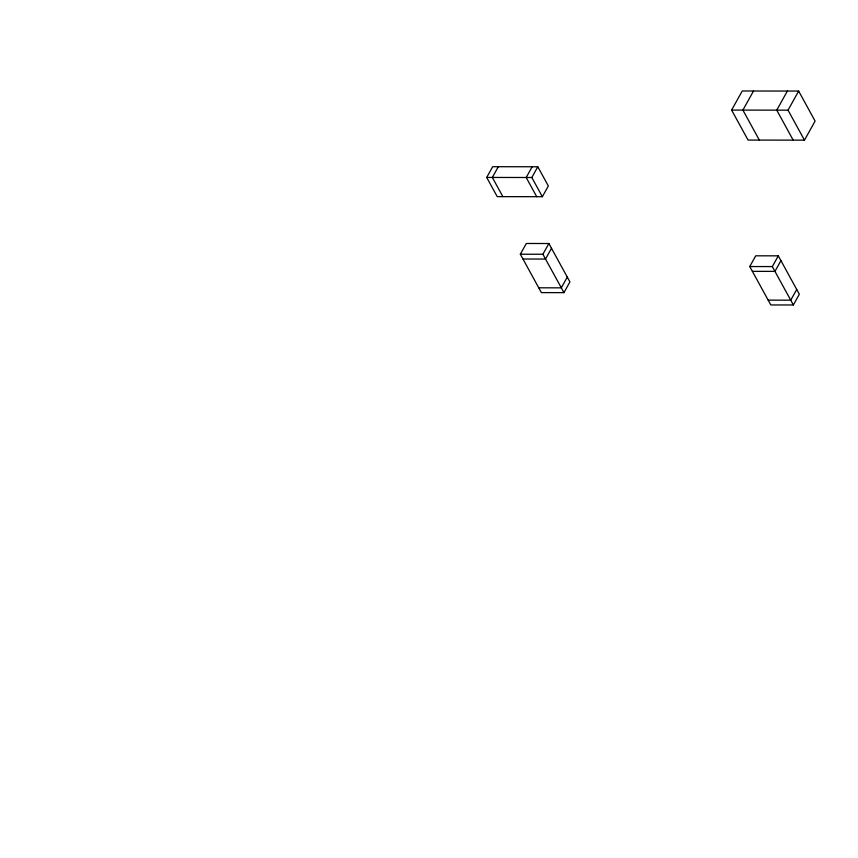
<?xml version="1.0" encoding="UTF-8"?>
<svg xmlns="http://www.w3.org/2000/svg" width="858" height="858" viewBox="0 0 858 858"><rect width="100%" height="100%" fill="white"/><g stroke="black" fill="none" stroke-linecap="round" stroke-linejoin="round"><path stroke-width="1.29" d="M486.701 177.445L492.674 166.699L537.805 166.774L548.337 185.972L542.353 196.707L497.222 196.632L486.701 177.445L531.831 177.509L537.805 166.774M498.316 166.709L492.342 177.445L502.863 196.643M532.164 166.763L526.19 177.499L536.711 196.697M520.334 254.215L526.308 243.479L548.873 243.511L569.927 281.907L563.953 292.642L541.377 292.61L520.334 254.215L542.899 254.247L548.873 243.511M551.512 248.316L545.527 259.052L522.962 259.019M567.288 277.102L561.314 287.848L538.749 287.805M731.617 110.081L742.234 90.991L798.659 91.077L815.1 121.075L804.472 140.154L748.058 140.069L731.617 110.081L788.03 110.167L798.659 91.077M753.528 91.002L742.899 110.092L759.341 140.09M787.376 91.055L776.747 110.146L793.189 140.144M749.753 266.548L755.726 255.813L778.303 255.845L799.345 294.24L793.371 304.976L770.806 304.944L749.753 266.548L772.318 266.581L778.303 255.845M780.93 260.65L774.956 271.385L752.391 271.353M796.717 289.446L790.744 300.182L768.167 300.139M788.03 110.167L804.472 140.154M772.318 266.581L793.371 304.976M531.831 177.509L542.353 196.707M542.899 254.247L563.953 292.642"/></g></svg>
